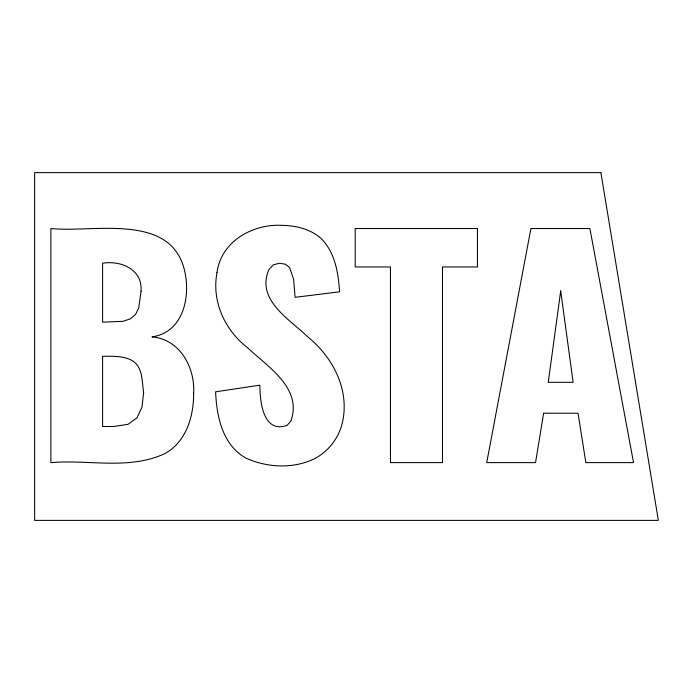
<?xml version="1.0" encoding="UTF-8"?>
<svg xmlns="http://www.w3.org/2000/svg" width="693" height="693" viewBox="0 0 693 693"><rect width="100%" height="100%" fill="white"/><g stroke="black" fill="none" stroke-linecap="round" stroke-linejoin="round"><path stroke-width="1.04" d="M193.642 393.269C193.771 416.121 186.374 441.692 165.099 453.456C129.582 470.382 88.531 459.329 50.866 462.629L50.866 228.525C93.157 233.004 172.219 211.651 184.901 272.098C190.558 298.051 182.709 332.475 152.027 336.902C179.851 339.12 195.209 367.619 193.642 393.269M216.996 272.618C211.538 301.342 224.714 329.972 247.401 347.6C267.715 366.727 302.91 388.383 290.757 421.301L286.997 425.415C262.76 433.775 259.944 400.823 259.832 385.169L215.61 391.822C216.623 416.658 222.609 445.261 246.24 458.298C267.896 467.827 293.884 469.109 315.324 458.298A54.981 54.981 0 0 0 342.342 422.886C349.965 390.029 333.064 357.363 307.805 336.902C289.492 319.126 255.448 299.748 269.075 269.274L273.484 264.726L279.773 263.21L285.551 264.293L289.596 267.541L293.641 279.392L295.088 297.314L339.596 291.822C338.288 273.137 335.282 253.136 321.682 239.076C310.828 228.924 295.98 225.546 281.505 225.346C252.443 223.796 220.833 241.805 216.996 272.618M143.642 392.394L141.978 407.137L136.997 417.836L127.962 424.333L113.583 426.498L102.599 426.498L102.599 356.271C112.231 356.28 122.314 355.7 131.211 360.031C143.165 366.285 141.736 381.055 143.642 392.394M560.698 290.956L548.267 382.285L573.128 382.285L560.698 290.956M141.043 291.242L138.73 308.004L135.698 314.146L130.639 318.702L123.12 321.301L102.599 322.167L102.599 263.21C121.223 260.334 142.732 269.369 141.043 291.242M543.641 413.21L535.55 462.629L486.711 462.629L530.925 228.525L589.89 228.525L633.532 462.629L585.845 462.629L578.04 413.21L543.641 413.21M600.883 172.626L34.65 172.626L34.65 520.374L658.35 520.374L600.883 172.626M477.46 228.525L355.206 228.525L355.206 266.961L390.462 266.961L390.462 462.629L442.489 462.629L442.489 266.961L477.46 266.961L477.46 228.525"/></g></svg>
